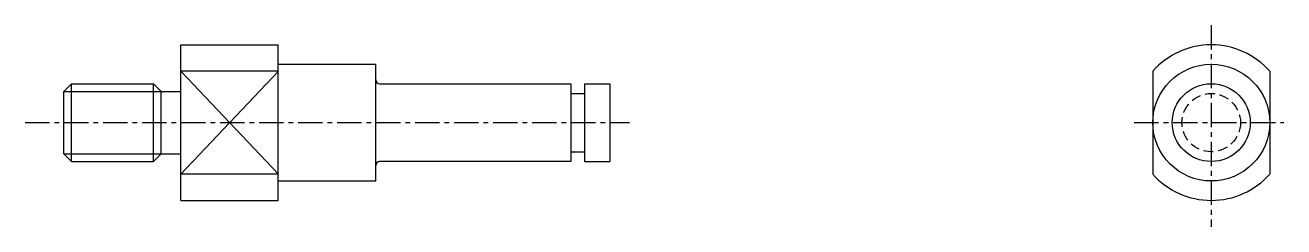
# Model space of a CAD drawing. Extents: x -19 to 123, y 116 to 228.
# Drawn here: x 58 to 122.6, y 217.3 to 227.6 of the extents above; entities outside this region: 2.
import ezdxf

# ---------------------------------------------------------------- set-up
doc = ezdxf.new("R2010")
doc.units = 0
doc.linetypes.add('CENTER', pattern=[2, 1.25, -0.25, 0.25, -0.25])
doc.linetypes.add('DASHED', pattern=[0.75, 0.5, -0.25])
doc.layers.get('0').update_dxf_attribs({"linetype": 'CONTINUOUS'})
doc.layers.add('CENTER', color=1, linetype='CENTER')

msp = doc.modelspace()

# ---------------------------------------------------------------- linework, layer by layer
at = {"color": 7, "linetype": 'CONTINUOUS'}
for p, q in [((66.01, 226.633), (71.01, 226.633)), ((66.01, 218.633), (66.01, 226.633)), ((71.01, 218.633), (71.01, 226.633)), ((71.01, 225.633), (76.01, 225.633)), ((76.01, 219.633), (76.01, 225.633)), ((71.01, 225.279), (66.01, 225.279)), ((76.017, 224.833), (76.017, 225.279)), ((115.861, 225.279), (115.861, 219.988)), ((121.861, 225.279), (121.861, 219.988)), ((60.41, 224.633), (60.01, 224.233)), ((60.01, 221.033), (60.01, 224.233)), ((60.41, 224.633), (64.61, 224.633)), ((60.41, 220.633), (60.41, 224.633)), ((64.61, 220.633), (64.61, 224.633)), ((65.01, 224.233), (64.61, 224.633)), ((65.01, 221.033), (65.01, 224.233)), ((65.01, 224.233), (66.01, 224.233)), ((76.207, 224.633), (86.01, 224.633)), ((78.657, 224.633), (78.657, 224.634)), ((81.107, 224.633), (81.107, 224.633)), ((86.01, 224.633), (86.01, 220.633)), ((86.01, 224.133), (86.71, 224.133)), ((86.71, 224.633), (86.71, 220.633)), ((86.71, 224.633), (88.01, 224.633)), ((88.01, 224.633), (88.01, 220.633)), ((60.01, 221.033), (60.41, 220.633)), ((64.61, 220.633), (65.01, 221.033)), ((65.01, 221.033), (66.01, 221.033)), ((86.01, 221.133), (86.71, 221.133)), ((60.41, 220.633), (64.61, 220.633)), ((86.01, 220.633), (76.207, 220.633)), ((86.71, 220.633), (88.01, 220.633)), ((71.01, 219.988), (66.01, 219.988)), ((71.01, 219.633), (76.01, 219.633)), ((66.01, 218.633), (71.01, 218.633))]:
    msp.add_line(p, q, dxfattribs=at)
at = {"color": 3}
for p, q in [((66.01, 219.988), (71.017, 225.279)), ((66.01, 225.279), (71.014, 219.988)), ((60.01, 224.233), (65.01, 224.233)), ((60.01, 221.033), (65.01, 221.033))]:
    msp.add_line(p, q, dxfattribs=at)
at = {"color": 7, "linetype": 'CONTINUOUS'}
for radius in [3, 2]:
    msp.add_circle((118.861, 222.633), radius, dxfattribs=at)
at = {"color": 3, "linetype": 'DASHED'}
msp.add_circle((118.861, 222.633), 1.5, dxfattribs=at)
at = {"color": 7, "linetype": 'CONTINUOUS'}
for centre, radius, start, end in [((118.861, 222.633), 4, 41.40962, 138.59038), ((76.207, 224.833), 0.2, 180, 270), ((76.207, 220.433), 0.2, 90, 180), ((118.861, 222.633), 4, 221.40962, 318.59038)]:
    msp.add_arc(centre, radius, start, end, dxfattribs=at)
at = {"layer": 'CENTER', "color": 1, "linetype": 'CENTER'}
for p, q in [((118.861, 227.65), (118.861, 217.271)), ((58.029, 222.633), (89.027, 222.633)), ((114.913, 222.633), (122.584, 222.633))]:
    msp.add_line(p, q, dxfattribs=at)

# ---------------------------------------------------------------- texts
at = {"color": 7, "linetype": 'CONTINUOUS'}
for s, p in [('FXBA 4-10-F10', (-19.822, 131.421)), ('FXBA04', (-19.822, 116.421))]:
    msp.add_text(s, height=4, dxfattribs=at).set_placement(p)

doc.saveas('drawing.dxf')
